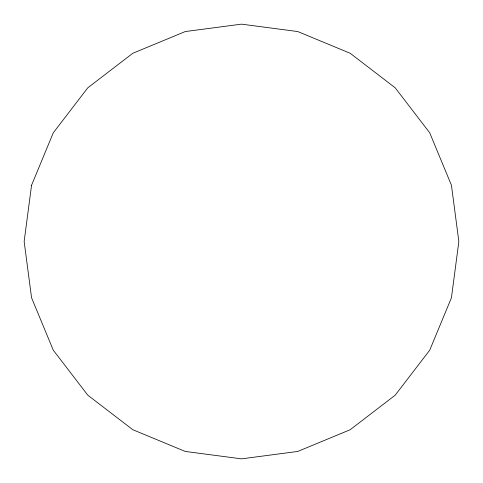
<?xml version="1.0" encoding="UTF-8"?>
<svg xmlns="http://www.w3.org/2000/svg" width="483" height="483" viewBox="0 0 483 483"><rect width="100%" height="100%" fill="white"/><g stroke="black" fill="none" stroke-linecap="round" stroke-linejoin="round"><path stroke-width="0.72" d="M31.558 185.249L24.15 241.5L31.558 297.751L53.269 350.175L87.809 395.191L132.825 429.731L185.249 451.442L241.5 458.85L297.751 451.442L350.175 429.731L395.191 395.191L429.731 350.175L451.442 297.751L458.85 241.5L451.442 185.249L429.731 132.825L395.191 87.809L350.175 53.269L297.751 31.558L241.5 24.15L185.249 31.558L132.825 53.269L87.809 87.809L53.269 132.825L31.558 185.249"/></g></svg>
